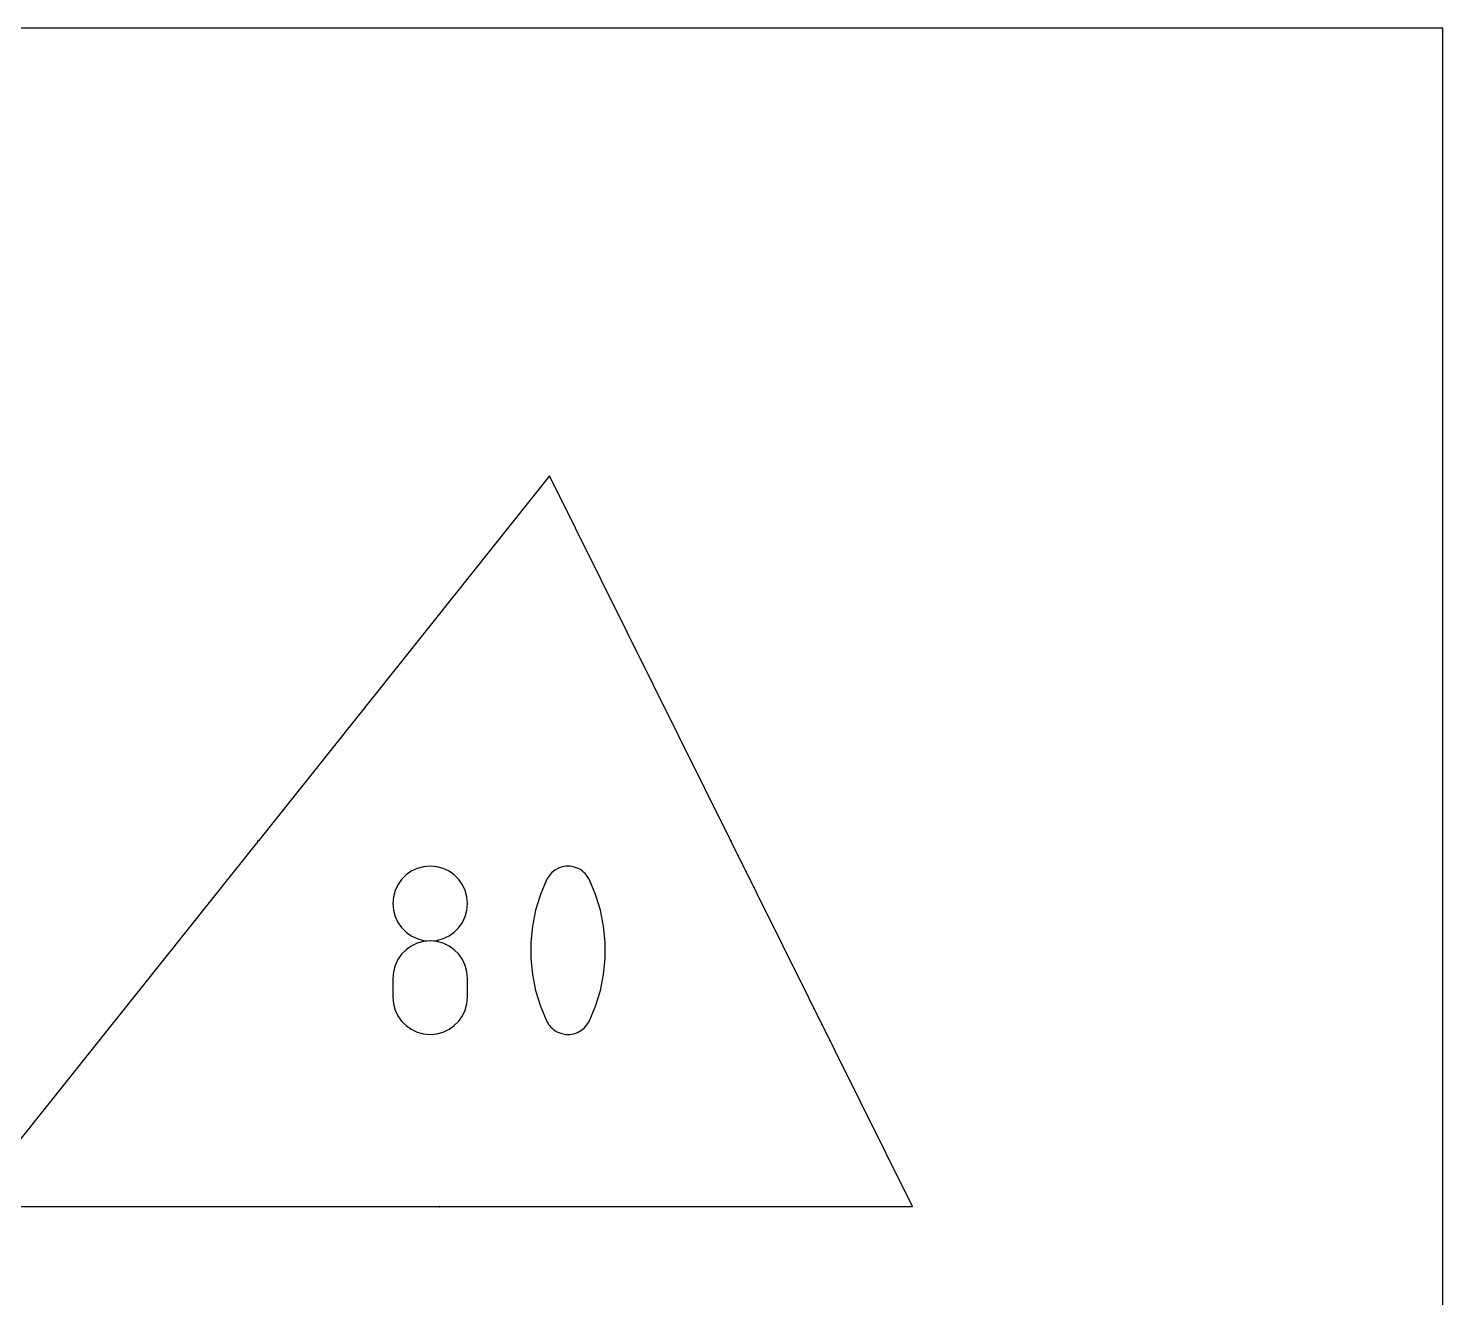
# Model space of a CAD drawing. Extents: x 0 to 200, y 0 to 297.
# Drawn here: x 129.7 to 200, y 233.9 to 296.9 of the extents above; entities that cross this region are included whole.
import ezdxf

# ---------------------------------------------------------------- set-up
doc = ezdxf.new("R2010")
doc.units = 0

msp = doc.modelspace()

# ---------------------------------------------------------------- linework, layer by layer
at = {"layer": 'annotation', "color": 1}
for p, q in [((141.142551, 256.531977), (141.13112, 256.541101)), ((141.13112, 256.541101), (141.131634, 256.536531)), ((141.138598, 256.55047), (141.134541, 256.545387)), ((141.148001, 256.538805), (141.138598, 256.55047)), ((141.143688, 256.546407), (141.14166, 256.543866)), ((164.633214, 256.540613), (164.646321, 256.547121)), ((164.633835, 256.535249), (164.637089, 256.528696)), ((164.636855, 256.535002), (164.636769, 256.534453)), ((164.636769, 256.534453), (164.636778, 256.533893)), ((164.636778, 256.533893), (164.636887, 256.533333)), ((164.637032, 256.535528), (164.636855, 256.535002)), ((164.636887, 256.533333), (164.6371, 256.532788)), ((164.637295, 256.536017), (164.637032, 256.535528)), ((164.6371, 256.532788), (164.6371, 256.532788)), ((164.6371, 256.532788), (164.637407, 256.532288)), ((164.637642, 256.536458), (164.637295, 256.536017)), ((164.637407, 256.532288), (164.637786, 256.531862)), ((164.638068, 256.536838), (164.637642, 256.536458)), ((164.637786, 256.531862), (164.638227, 256.531516)), ((164.638568, 256.537145), (164.638068, 256.536838)), ((164.638227, 256.531516), (164.638716, 256.531252)), ((164.642924, 256.539308), (164.638568, 256.537145)), ((164.638568, 256.537145), (164.638568, 256.537145)), ((164.638716, 256.531252), (164.639242, 256.531076)), ((164.639242, 256.531076), (164.639791, 256.530991)), ((164.639791, 256.530991), (164.640352, 256.531001)), ((164.640352, 256.531001), (164.640912, 256.531111)), ((164.640912, 256.531111), (164.641459, 256.531324)), ((164.641459, 256.531324), (164.642909, 256.532044)), ((164.646321, 256.547121), (164.641959, 256.548588)), ((164.642909, 256.532044), (164.643409, 256.532351)), ((164.642909, 256.532044), (164.642909, 256.532044)), ((164.643842, 256.539684), (164.642924, 256.539308)), ((164.64437, 256.536398), (164.642924, 256.539308)), ((164.643409, 256.532351), (164.643834, 256.53273)), ((164.643834, 256.53273), (164.64418, 256.53317)), ((164.644787, 256.539918), (164.643842, 256.539684)), ((164.64418, 256.53317), (164.644443, 256.533659)), ((164.644583, 256.535851), (164.64437, 256.536398)), ((164.644443, 256.533659), (164.644619, 256.534183)), ((164.644693, 256.535292), (164.644583, 256.535851)), ((164.644619, 256.534183), (164.644703, 256.534732)), ((164.644703, 256.534732), (164.644693, 256.535292)), ((164.645744, 256.540015), (164.644787, 256.539918)), ((164.646698, 256.539975), (164.645744, 256.540015)), ((164.647636, 256.539803), (164.646698, 256.539975)), ((164.648543, 256.5395), (164.647636, 256.539803)), ((164.649404, 256.539069), (164.648543, 256.5395)), ((164.650205, 256.538513), (164.649404, 256.539069)), ((164.650932, 256.537835), (164.650205, 256.538513)), ((164.650932, 256.537835), (164.650932, 256.537835)), ((149.043175, 255.181262), (148.753706, 255.043661)), ((149.3574, 255.267723), (149.043175, 255.181262)), ((149.691098, 255.297724), (149.3574, 255.267723)), ((150.024796, 255.267723), (149.691098, 255.297724)), ((149.691098, 255.297724), (149.691098, 255.297724)), ((150.339021, 255.181262), (150.024796, 255.267723)), ((150.628489, 255.043661), (150.339021, 255.181262)), ((156.064624, 255.198616), (155.890147, 255.103075)), ((156.252333, 255.263153), (156.064624, 255.198616)), ((156.448814, 255.295207), (156.252333, 255.263153)), ((156.649612, 255.293295), (156.448814, 255.295207)), ((156.850266, 255.255935), (156.649612, 255.293295)), ((157.046321, 255.181646), (156.850266, 255.255935)), ((157.121373, 255.142207), (157.046321, 255.181646)), ((157.046321, 255.181646), (157.046321, 255.181646)), ((157.193394, 255.096905), (157.121373, 255.142207)), ((148.27017, 254.636305), (148.086668, 254.377186)), ((148.494277, 254.860236), (148.27017, 254.636305)), ((148.753706, 255.043661), (148.494277, 254.860236)), ((150.887919, 254.860236), (150.628489, 255.043661)), ((151.112026, 254.636305), (150.887919, 254.860236)), ((151.295528, 254.377186), (151.112026, 254.636305)), ((155.490682, 254.645255), (155.169866, 253.890822)), ((155.598718, 254.824913), (155.490682, 254.645255)), ((155.490682, 254.645255), (155.490682, 254.645255)), ((155.733359, 254.978014), (155.598718, 254.824913)), ((155.890147, 255.103075), (155.733359, 254.978014)), ((157.262032, 255.0461), (157.193394, 255.096905)), ((157.326937, 254.990151), (157.262032, 255.0461)), ((157.387761, 254.929415), (157.326937, 254.990151)), ((157.444153, 254.864252), (157.387761, 254.929415)), ((157.495762, 254.795019), (157.444153, 254.864252)), ((157.54224, 254.722076), (157.495762, 254.795019)), ((157.583236, 254.64578), (157.54224, 254.722076)), ((157.905607, 253.889792), (157.583236, 254.64578)), ((157.583236, 254.64578), (157.583236, 254.64578)), ((147.862612, 253.774653), (147.832624, 253.441875)), ((147.949054, 254.088196), (147.862612, 253.774653)), ((148.086668, 254.377186), (147.949054, 254.088196)), ((151.433141, 254.088196), (151.295528, 254.377186)), ((151.519584, 253.774653), (151.433141, 254.088196)), ((151.549572, 253.441875), (151.519584, 253.774653)), ((155.169866, 253.890822), (154.929254, 253.11451)), ((158.147386, 253.112313), (157.905607, 253.889792)), ((147.832624, 253.441875), (147.832624, 253.441875)), ((147.832624, 253.441875), (147.862629, 253.107534)), ((147.862629, 253.107534), (147.949115, 252.792774)), ((151.433081, 252.792774), (151.519566, 253.107534)), ((151.519566, 253.107534), (151.549572, 253.441875)), ((151.549572, 253.441875), (151.549572, 253.441875)), ((154.929254, 253.11451), (154.768846, 252.322508)), ((158.308571, 252.319534), (158.147386, 253.112313)), ((147.949115, 252.792774), (148.086785, 252.50287)), ((148.086785, 252.50287), (148.270343, 252.243095)), ((151.111853, 252.243095), (151.295411, 252.50287)), ((151.295411, 252.50287), (151.433081, 252.792774)), ((154.768846, 252.322508), (154.688642, 251.521007)), ((158.389164, 251.517644), (158.308571, 252.319534)), ((148.270343, 252.243095), (148.494493, 252.018726)), ((148.494493, 252.018726), (148.75394, 251.835034)), ((148.75394, 251.835034), (149.043387, 251.697296)), ((149.043387, 251.697296), (149.357538, 251.610785)), ((149.357538, 251.610785), (149.691098, 251.580776)), ((149.691098, 251.580776), (150.024658, 251.610785)), ((150.024658, 251.610785), (150.338809, 251.697296)), ((150.338809, 251.697296), (150.628256, 251.835034)), ((150.628256, 251.835034), (150.887703, 252.018726)), ((150.887703, 252.018726), (151.111853, 252.243095)), ((148.27017, 250.918547), (148.086668, 250.658839)), ((148.494277, 251.142873), (148.27017, 250.918547)), ((148.753706, 251.326538), (148.494277, 251.142873)), ((149.043175, 251.464262), (148.753706, 251.326538)), ((149.3574, 251.550768), (149.043175, 251.464262)), ((149.691098, 251.580776), (149.3574, 251.550768)), ((150.024796, 251.550785), (149.691098, 251.580776)), ((149.691098, 251.580776), (149.691098, 251.580776)), ((149.691098, 251.580776), (149.691098, 251.580776)), ((150.339021, 251.464323), (150.024796, 251.550785)), ((150.628489, 251.326655), (150.339021, 251.464323)), ((150.887919, 251.143046), (150.628489, 251.326655)), ((151.112026, 250.918763), (150.887919, 251.143046)), ((151.295528, 250.659072), (151.112026, 250.918763)), ((154.688642, 251.521007), (154.688642, 250.716198)), ((158.389164, 250.712835), (158.389164, 251.517644)), ((147.949054, 250.369026), (147.862612, 250.054388)), ((148.086668, 250.658839), (147.949054, 250.369026)), ((151.433141, 250.369238), (151.295528, 250.659072)), ((151.519584, 250.054526), (151.433141, 250.369238)), ((154.688642, 250.716198), (154.768846, 249.914269)), ((158.308571, 249.911295), (158.389164, 250.712835)), ((147.862612, 250.054388), (147.832624, 249.720203)), ((147.832624, 249.720203), (147.832624, 248.794378)), ((151.549572, 249.720203), (151.519584, 250.054526)), ((151.549572, 248.794378), (151.549572, 249.720203)), ((151.549572, 249.720203), (151.549572, 249.720203)), ((154.768846, 249.914269), (154.929254, 249.121412)), ((158.147386, 249.119216), (158.308571, 249.911295)), ((147.832624, 248.794378), (147.832624, 248.794378)), ((147.832624, 248.794378), (147.862629, 248.460217)), ((151.519566, 248.460217), (151.549572, 248.794378)), ((154.929254, 249.121412), (155.169866, 248.343817)), ((157.905607, 248.342786), (158.147386, 249.119216)), ((147.862629, 248.460217), (147.949115, 248.145939)), ((147.949115, 248.145939), (148.086785, 247.856733)), ((151.295411, 247.856733), (151.433081, 248.145939)), ((151.433081, 248.145939), (151.519566, 248.460217)), ((155.169866, 248.343817), (155.490682, 247.587673)), ((157.583236, 247.588198), (157.905607, 248.342786)), ((148.086785, 247.856733), (148.270343, 247.597787)), ((148.270343, 247.597787), (148.494493, 247.374288)), ((148.494493, 247.374288), (148.75394, 247.191425)), ((150.628256, 247.191425), (150.887703, 247.374288)), ((150.887703, 247.374288), (151.111853, 247.597787)), ((151.111853, 247.597787), (151.295411, 247.856733)), ((155.490682, 247.587673), (155.490682, 247.587673)), ((155.490682, 247.587673), (155.531529, 247.511529)), ((155.531529, 247.511529), (155.577663, 247.43895)), ((155.577663, 247.43895), (155.628891, 247.370154)), ((157.340551, 247.256983), (157.47519, 247.409452)), ((157.47519, 247.409452), (157.583236, 247.588198)), ((157.583236, 247.588198), (157.583236, 247.588198)), ((148.75394, 247.191425), (149.043387, 247.054385)), ((149.043387, 247.054385), (149.357538, 246.968357)), ((149.357538, 246.968357), (149.691098, 246.938528)), ((149.691098, 246.938528), (150.024658, 246.968357)), ((149.691098, 246.938528), (149.691098, 246.938528)), ((150.024658, 246.968357), (150.338809, 247.054385)), ((150.338809, 247.054385), (150.628256, 247.191425)), ((155.628891, 247.370154), (155.685017, 247.305363)), ((155.685017, 247.305363), (155.745847, 247.244796)), ((155.745847, 247.244796), (155.811187, 247.188675)), ((155.811187, 247.188675), (155.880842, 247.137218)), ((155.880842, 247.137218), (155.954618, 247.090647)), ((155.954618, 247.090647), (156.032321, 247.049183)), ((156.032321, 247.049183), (156.032321, 247.049183)), ((156.032321, 247.049183), (156.226831, 246.97647)), ((156.226831, 246.97647), (156.426317, 246.940345)), ((156.426317, 246.940345), (156.62627, 246.939335)), ((156.62627, 246.939335), (156.82218, 246.971966)), ((156.82218, 246.971966), (157.009536, 247.036767)), ((157.009536, 247.036767), (157.18383, 247.132263)), ((157.18383, 247.132263), (157.340551, 247.256983)), ((150.145856, 238.389126), (150.145739, 238.387969)), ((150.145739, 238.387969), (150.145739, 238.386807)), ((150.145739, 238.386807), (150.145856, 238.385649)), ((150.146088, 238.390269), (150.145856, 238.389126)), ((150.145856, 238.385649), (150.146088, 238.384505)), ((150.146437, 238.39139), (150.146088, 238.390269)), ((150.146088, 238.384505), (150.146437, 238.383383)), ((150.146903, 238.392479), (150.146437, 238.39139)), ((150.146437, 238.383383), (150.146903, 238.382291)), ((150.147059, 238.392737), (150.146903, 238.392479)), ((150.146903, 238.392479), (150.146903, 238.392479)), ((150.146903, 238.382291), (150.146903, 238.382291)), ((150.146903, 238.382291), (150.146962, 238.382181)), ((150.146962, 238.382181), (150.147029, 238.382076)), ((150.147029, 238.382076), (150.147103, 238.381976)), ((150.147253, 238.392958), (150.147059, 238.392737)), ((150.147103, 238.381976), (150.147185, 238.381882)), ((150.147185, 238.381882), (150.147273, 238.381794)), ((150.147479, 238.393138), (150.147253, 238.392958)), ((150.147273, 238.381794), (150.147366, 238.381713)), ((150.147366, 238.381713), (150.147465, 238.38164)), ((150.147465, 238.38164), (150.147569, 238.381575)), ((150.147731, 238.393275), (150.147479, 238.393138)), ((150.147569, 238.381575), (150.147678, 238.381518)), ((150.147678, 238.381518), (150.147678, 238.381518)), ((150.147678, 238.381518), (150.147961, 238.38141)), ((150.148001, 238.393369), (150.147731, 238.393275)), ((150.147961, 238.38141), (150.14825, 238.381357)), ((150.148284, 238.393416), (150.148001, 238.393369)), ((150.14825, 238.381357), (150.14854, 238.381354)), ((150.148573, 238.393415), (150.148284, 238.393416)), ((150.14854, 238.381354), (150.148824, 238.3814)), ((150.148861, 238.393362), (150.148573, 238.393415)), ((150.148824, 238.3814), (150.149095, 238.381493)), ((150.149141, 238.393258), (150.148861, 238.393362)), ((150.149095, 238.381493), (150.149347, 238.381631)), ((150.149141, 238.393258), (150.149141, 238.393258)), ((150.149254, 238.393198), (150.149141, 238.393258)), ((150.14936, 238.39313), (150.149254, 238.393198)), ((150.149347, 238.381631), (150.149573, 238.381812)), ((150.149461, 238.393056), (150.14936, 238.39313)), ((150.149555, 238.392975), (150.149461, 238.393056)), ((150.149643, 238.392888), (150.149555, 238.392975)), ((150.149573, 238.381812), (150.149767, 238.382033)), ((150.149724, 238.392794), (150.149643, 238.392888)), ((150.149798, 238.392695), (150.149724, 238.392794)), ((150.149767, 238.382033), (150.149923, 238.382292)), ((150.149864, 238.39259), (150.149798, 238.392695)), ((150.149923, 238.39248), (150.149864, 238.39259)), ((150.150386, 238.391389), (150.149923, 238.39248)), ((150.149923, 238.39248), (150.149923, 238.39248)), ((150.149923, 238.382292), (150.150386, 238.383381)), ((150.149923, 238.382292), (150.149923, 238.382292)), ((150.150734, 238.390266), (150.150386, 238.391389)), ((150.150386, 238.383381), (150.150734, 238.384502)), ((150.150965, 238.389122), (150.150734, 238.390266)), ((150.150734, 238.384502), (150.150965, 238.385645)), ((150.151081, 238.387964), (150.150965, 238.389122)), ((150.150965, 238.385645), (150.151081, 238.386802)), ((150.151081, 238.386802), (150.151081, 238.387964)), ((150.155649, 238.384466), (150.155612, 238.384005)), ((150.155612, 238.384005), (150.155654, 238.383548)), ((150.155614, 238.393417), (150.160979, 238.393417)), ((150.155769, 238.384922), (150.155649, 238.384466)), ((150.155654, 238.383548), (150.155772, 238.383106)), ((150.155973, 238.385362), (150.155769, 238.384922)), ((150.155772, 238.383106), (150.155963, 238.382689)), ((150.155963, 238.382689), (150.156225, 238.382307)), ((150.155978, 238.385371), (150.155973, 238.385362)), ((150.155973, 238.385362), (150.155973, 238.385362)), ((150.155983, 238.38538), (150.155978, 238.385371)), ((150.155988, 238.385389), (150.155983, 238.38538)), ((150.155994, 238.385397), (150.155988, 238.385389)), ((150.155999, 238.385405), (150.155994, 238.385397)), ((150.156004, 238.385413), (150.155999, 238.385405)), ((150.15601, 238.38542), (150.156004, 238.385413)), ((150.156015, 238.385428), (150.15601, 238.38542)), ((150.156021, 238.385435), (150.156015, 238.385428)), ((150.160979, 238.393417), (150.156021, 238.385435)), ((150.156021, 238.385435), (150.156021, 238.385435)), ((150.156225, 238.382307), (150.156555, 238.381972)), ((150.156555, 238.381972), (150.156949, 238.381692)), ((150.156949, 238.381692), (150.156949, 238.381692)), ((150.156949, 238.381692), (150.15739, 238.38149)), ((150.15739, 238.38149), (150.157846, 238.381372)), ((150.157846, 238.381372), (150.158308, 238.381336)), ((150.158308, 238.381336), (150.158765, 238.381378)), ((150.158765, 238.381378), (150.159207, 238.381497)), ((150.159207, 238.381497), (150.159623, 238.381689)), ((150.159623, 238.381689), (150.160004, 238.381951)), ((150.160004, 238.381951), (150.16034, 238.382282)), ((150.16034, 238.382282), (150.160619, 238.382679)), ((150.160619, 238.382679), (150.160972, 238.383355))]:
    msp.add_line(p, q, dxfattribs=at)
at = {"layer": 'boundary', "color": 5}
for p, q in [((155.627913, 274.692533), (141.155406, 256.559807)), ((164.630414, 256.562704), (155.627913, 274.692533)), ((141.123717, 256.520103), (126.65121, 238.387376)), ((141.155406, 256.559807), (141.119709, 256.555799)), ((141.119709, 256.555799), (141.123717, 256.520103)), ((164.66446, 256.551251), (164.630414, 256.562704)), ((164.653007, 256.517205), (164.66446, 256.551251)), ((173.655507, 238.387376), (164.653007, 256.517205)), ((126.65121, 238.387376), (150.127959, 238.387376)), ((150.127959, 238.387376), (150.153359, 238.361976)), ((150.153359, 238.361976), (150.178759, 238.387376)), ((150.178759, 238.387376), (173.655507, 238.387376))]:
    msp.add_line(p, q, dxfattribs=at)
at = {"layer": 'frame', "color": 5}
for p, q in [((200, 296.926), (0, 296.926)), ((200, 0), (200, 296.926))]:
    msp.add_line(p, q, dxfattribs=at)

doc.saveas('drawing.dxf')
